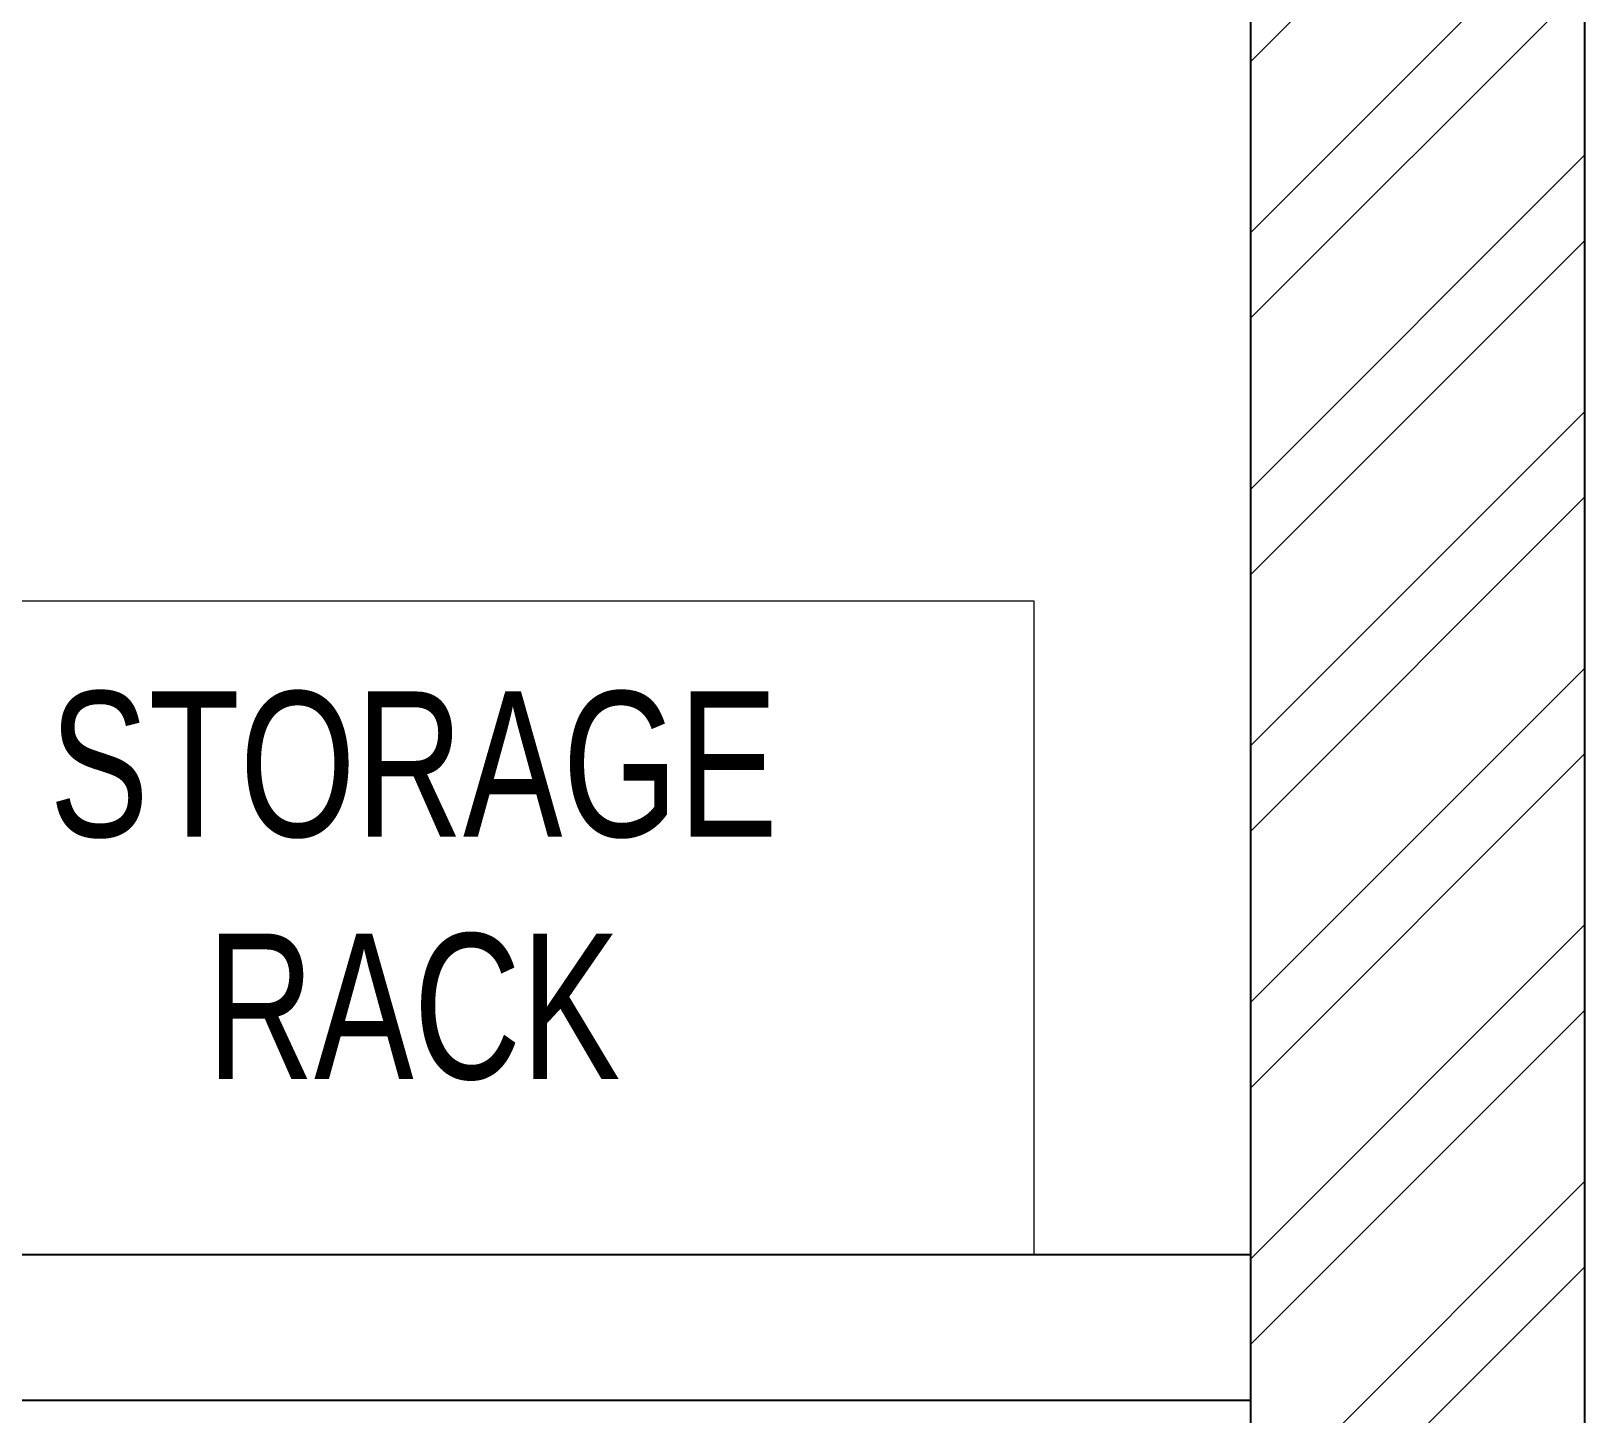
# Model space of a CAD drawing. Header units: feet. Extents: x 4160858 to 4180592, y -5463117 to -5454658.
# Drawn here: x 4179523 to 4180592, y -5458583 to -5457631 of the extents above; entities that cross this region are included whole.
import ezdxf

# ---------------------------------------------------------------- set-up
doc = ezdxf.new("R2010")
doc.units = ezdxf.units.FT
doc.header["$LTSCALE"] = 33
doc.header["$MEASUREMENT"] = 0
doc.layers.add('A-WALL', color=1, linetype='Continuous')
for name, color, linetype, lineweight in [('A-WALL HATCH', 251, 'Continuous', 0), ('LENS-PARTITION', 21, 'Continuous', 25), ('LENS-TEXT', 31, 'Continuous', 5), ('LENS_DIMENSION', 193, 'Continuous', 0), ('LK-FF&E WALL', 1, 'Continuous', 9)]:
    doc.layers.add(name, color=color, linetype=linetype, lineweight=lineweight)
doc.styles.add('LK TXT', font='GILC____.TTF', dxfattribs={"height": 100})

# ---------------------------------------------------------------- blocks, each defined once
blk = doc.blocks.new('A$C95718fd3')
at = {"layer": 'A-WALL HATCH'}
h = blk.add_hatch(dxfattribs=at)
h.set_pattern_fill('ANSI32', color=256, scale=333)
h.set_pattern_definition([(45, (-3476872.533669521, 5462423.862461803), (-88.29995930067012, 88.29995930067012), []), (45, (-3476813.667030086, 5462423.862461803), (-88.29995930067012, 88.29995930067012), [])])
h.paths.add_polyline_path([(-14523, 5239), (-9675, 5239), (-9675, 7670), (-9905, 7670), (-9905, 5469), (-14523, 5469)])
h.paths.add_polyline_path([(-9595.389258773534, -60.97492105513811), (-5279.968496668153, 2.982699849642813), (-5279.968496668153, 232.9999708095566), (-9596.269025654066, 205.0047410493716)])
h.paths.add_polyline_path([(-14434.72518271487, -122.9766848441213), (-10080.72518271487, -60.97668484412134), (-10082.27189374296, 169.0246078521013), (-14436.25617587985, 107.0248316712677)])
h.paths.add_polyline_path([(-4788.968496668153, 0), (-471, 0), (-471, 230), (-4788.968496668153, 230)])
h.paths.add_polyline_path([(-230, 447), (0, 447), (0, 7605), (-230, 7605)])
h.paths.add_polyline_path([(-4704, 7871), (-799, 7871), (-799, 8101), (-4704, 8101)])
h.paths.add_polyline_path([(-9070, 7881), (-5558, 7881), (-5558, 8101), (-9070, 8111)])
h.paths.add_polyline_path([(-14523, 7881), (-9905, 7881), (-9905, 8111), (-14523, 8111)])
h.paths.add_polyline_path([(-16784, 5900), (-18780, 5900), (-18780, 5670), (-16554, 5670), (-16554, 7909), (-14993, 7909), (-14993, 8111), (-16784, 8111)])
at = {"layer": 'A-WALL'}
for p, q in [((-230, 447), (-230, 7605)), ((0, 447), (0, 7605))]:
    blk.add_line(p, q, dxfattribs=at)

msp = doc.modelspace()

# ---------------------------------------------------------------- linework, layer by layer
at = {"layer": 'LENS-PARTITION'}
msp.add_lwpolyline([(4178862.279548424, -5458573.545179389), (4180362.279548424, -5458573.545179389), (4180362.279548424, -5458473.545179389), (4178862.279548424, -5458473.545179389)], close=True, dxfattribs=at)
at = {"layer": 'LK-FF&E WALL'}
msp.add_lwpolyline([(4180213.192239124, -5458023.545179389), (4179313.192239124, -5458023.545179389), (4179313.192239124, -5458473.545179389), (4180213.192239124, -5458473.545179389)], close=True, dxfattribs=at)

# ---------------------------------------------------------------- block references
at = {"layer": 'LENS_DIMENSION'}
msp.add_blockref('A$C95718fd3', (4180592.279548425, -5462768.54517939), dxfattribs=at)

# ---------------------------------------------------------------- texts
at = {"layer": 'LENS-TEXT', "color": 0, "linetype": 'Continuous', "ltscale": 3, "insert": (4179785.955343064, -5458219.756613703), "char_height": 100, "attachment_point": 5, "style": 'LK TXT'}
msp.add_mtext_dynamic_manual_height_columns('STORAGE \\PRACK', width=1099.486866972408, gutter_width=0.9999999999999992, heights=[0], dxfattribs=at)

doc.saveas('drawing.dxf')
